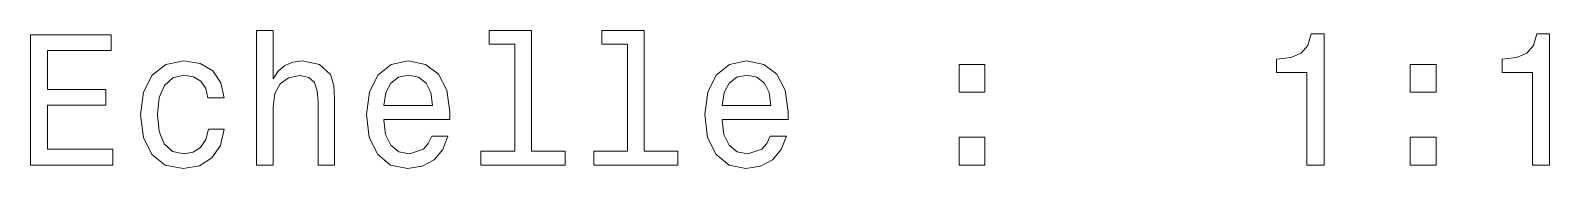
# Model space of a CAD drawing. Extents: x 0 to 297, y 0 to 210.
# Drawn here: x 57.69 to 98.58, y 103.16 to 106.88 of the extents above; entities that cross this region are included whole.
import ezdxf

# ---------------------------------------------------------------- set-up
doc = ezdxf.new("R2010")
doc.units = 0

msp = doc.modelspace()

# ---------------------------------------------------------------- linework, layer by layer
at = {"color": 7, "lineweight": 13}
for points in [[(57.685986, 103.254601), (59.905006, 103.254601), (59.905006, 103.67823), (58.149963, 103.67823), (58.149963, 104.863388), (59.713364, 104.863388), (59.713364, 105.281975), (58.149963, 105.281975), (58.149963, 106.330971), (59.864658, 106.330971), (59.864658, 106.754601), (57.685986, 106.754601)], [(63.773159, 103.254601), (64.216965, 103.254601), (64.216965, 104.818001), (64.262352, 105.176071), (64.408607, 105.438316), (64.635551, 105.599701), (64.938148, 105.660217), (65.180222, 105.609787), (65.33152, 105.473618), (65.407166, 105.246674), (65.432381, 104.944084), (65.432381, 103.254601), (65.87619, 103.254601), (65.87619, 105.034859), (65.85601, 105.392929), (65.765236, 105.690483), (65.467682, 105.962814), (65.003708, 106.058632), (64.751549, 106.023331), (64.534691, 105.927513), (64.353134, 105.776215), (64.216965, 105.569443), (64.216965, 106.875641), (63.773159, 106.875641)], [(70.727768, 106.502441), (70.727768, 103.6278), (69.814949, 103.6278), (69.814949, 103.254601), (72.079353, 103.254601), (72.079353, 103.6278), (71.171577, 103.6278), (71.171577, 106.875641), (70.031807, 106.875641), (70.031807, 106.502441)], [(73.763794, 106.502441), (73.763794, 103.6278), (72.850967, 103.6278), (72.850967, 103.254601), (75.115379, 103.254601), (75.115379, 103.6278), (74.207596, 103.6278), (74.207596, 106.875641), (73.067825, 106.875641), (73.067825, 106.502441)], [(92.050537, 103.254601), (92.509468, 103.254601), (92.509468, 106.779816), (92.166534, 106.779816), (92.075752, 106.472183), (91.894196, 106.265411), (91.616821, 106.144371), (91.233536, 106.104027), (91.233536, 105.745956), (92.050537, 105.745956)], [(98.122581, 103.254601), (98.581512, 103.254601), (98.581512, 106.779816), (98.238571, 106.779816), (98.147797, 106.472183), (97.96624, 106.265411), (97.688858, 106.144371), (97.305573, 106.104027), (97.305573, 105.745956), (98.122581, 105.745956)], [(62.461922, 105.065117), (62.900681, 105.065117), (62.809906, 105.468575), (62.593044, 105.786301), (62.25515, 105.982986), (61.816387, 106.058632), (61.332237, 105.957771), (60.964081, 105.675346), (60.732094, 105.216415), (60.651402, 104.601143), (60.727051, 103.990913), (60.953995, 103.537018), (61.312065, 103.254601), (61.801258, 103.158783), (62.234978, 103.234428), (62.572872, 103.446243), (62.804859, 103.779099), (62.905724, 104.2229), (62.482094, 104.2229), (62.406445, 103.940483), (62.265236, 103.728661), (62.063507, 103.597542), (61.816387, 103.557198), (61.508751, 103.622757), (61.28685, 103.824486), (61.150681, 104.152298), (61.105293, 104.616272), (61.150681, 105.07016), (61.291893, 105.397972), (61.518837, 105.599701), (61.816387, 105.670303), (62.078636, 105.624916), (62.275322, 105.508926), (62.406445, 105.317284)], [(67.19751, 104.480103), (68.972733, 104.480103), (68.977768, 104.686874), (68.897079, 105.266846), (68.675179, 105.700569), (68.322151, 105.962814), (67.853134, 106.058632), (67.394196, 105.957771), (67.041168, 105.675346), (66.814224, 105.216415), (66.733536, 104.611229), (66.809181, 103.990913), (67.036133, 103.537018), (67.384109, 103.254601), (67.838005, 103.158783), (68.231377, 103.224342), (68.554138, 103.395813), (68.791168, 103.668144), (68.927338, 104.031258), (68.488579, 104.031258), (68.397797, 103.829529), (68.266678, 103.67823), (67.893478, 103.557198), (67.60601, 103.612671), (67.389153, 103.789185), (67.247948, 104.076645), (67.19751, 104.464973)], [(76.30558, 104.480103), (78.080795, 104.480103), (78.085838, 104.686874), (78.00515, 105.266846), (77.783249, 105.700569), (77.430222, 105.962814), (76.961197, 106.058632), (76.502266, 105.957771), (76.149246, 105.675346), (75.922295, 105.216415), (75.841606, 104.611229), (75.917252, 103.990913), (76.144196, 103.537018), (76.49218, 103.254601), (76.946075, 103.158783), (77.339447, 103.224342), (77.662209, 103.395813), (77.899246, 103.668144), (78.035408, 104.031258), (77.596649, 104.031258), (77.505867, 103.829529), (77.374748, 103.67823), (77.001549, 103.557198), (76.714081, 103.612671), (76.497223, 103.789185), (76.356018, 104.076645), (76.30558, 104.464973)], [(82.685265, 105.211372), (83.381226, 105.211372), (83.381226, 105.962814), (82.685265, 105.962814)], [(94.829353, 105.211372), (95.525314, 105.211372), (95.525314, 105.962814), (94.829353, 105.962814)], [(67.19751, 104.853302), (67.252991, 105.201286), (67.389153, 105.458488), (67.595924, 105.61483), (67.868263, 105.670303), (68.135551, 105.61483), (68.342323, 105.458488), (68.468407, 105.201286), (68.513794, 104.853302)], [(76.30558, 104.853302), (76.361053, 105.201286), (76.497223, 105.458488), (76.703995, 105.61483), (76.976334, 105.670303), (77.243622, 105.61483), (77.450394, 105.458488), (77.576477, 105.201286), (77.621864, 104.853302)], [(82.685265, 103.254601), (83.381226, 103.254601), (83.381226, 104.006042), (82.685265, 104.006042)], [(94.829353, 103.254601), (95.525314, 103.254601), (95.525314, 104.006042), (94.829353, 104.006042)]]:
    msp.add_lwpolyline(points, close=True, dxfattribs=at)

doc.saveas('drawing.dxf')
